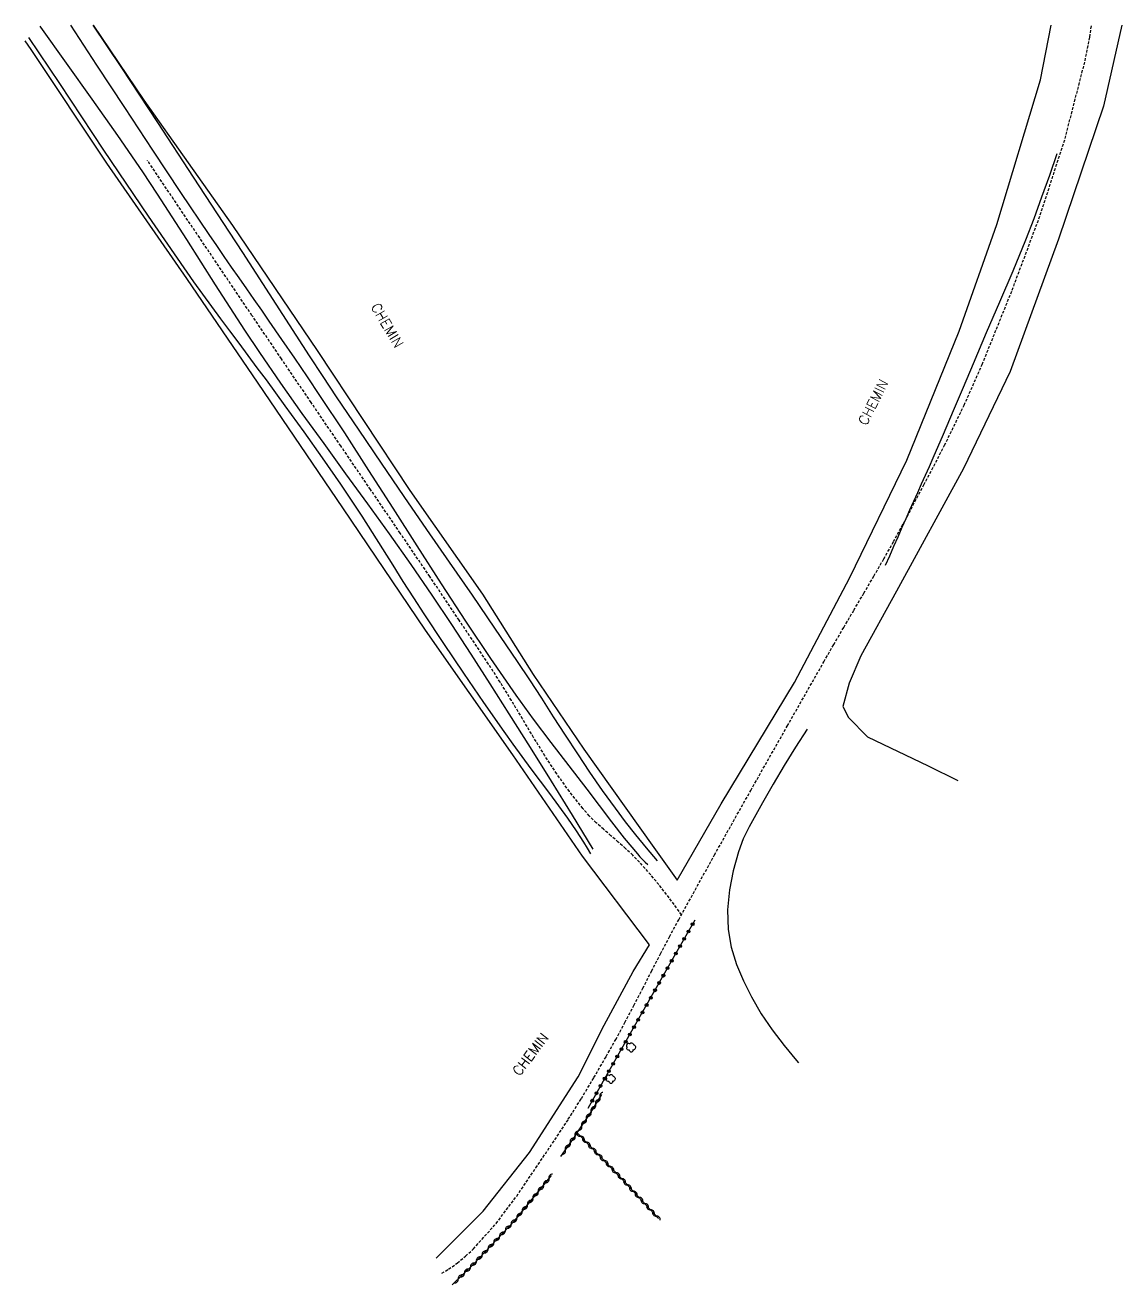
# Model space of a CAD drawing. Header units: millimetres. Extents: x 151078 to 151544, y 112000 to 113000.
# Drawn here: x 151134.3 to 151328.6, y 112776.8 to 113000 of the extents above; entities that cross this region are included whole.
import ezdxf

# ---------------------------------------------------------------- set-up
doc = ezdxf.new("R2010")
doc.units = ezdxf.units.MM
doc.linetypes.add('DASHED', pattern=[0.75, 0.5, -0.25])
doc.layers.get('0').update_dxf_attribs({"linetype": 'CONTINUOUS'})
for name, color, linetype in [('W0070', 7, 'DASHED'), ('W0211', 2, 'CONTINUOUS'), ('W0214', 2, 'CONTINUOUS'), ('W0300', 7, 'CONTINUOUS'), ('W0310', 3, 'CONTINUOUS'), ('W0323', 7, 'CONTINUOUS'), ('W0330', 7, 'CONTINUOUS'), ('W0989', 7, 'CONTINUOUS')]:
    doc.layers.add(name, color=color, linetype=linetype)
doc.styles.get("Standard").update_dxf_attribs({"font": 'romans.shx', "width": 0.85})

# ---------------------------------------------------------------- blocks, each defined once
blk = doc.blocks.new('T300')
for p, q in [((-0.8, 0.51), (-0.86, 0.34)), ((-0.86, 0.34), (-0.86, 0.17)), ((-0.86, 0.17), (-0.74, 0.06)), ((-0.69, 0.63), (-0.8, 0.51)), ((-0.8, -0.06), (-0.74, 0.06)), ((-0.74, 0.06), (-0.69, 0.11)), ((-0.57, 0.69), (-0.69, 0.63)), ((-0.46, 0.69), (-0.57, 0.69)), ((-0.29, 0.63), (-0.46, 0.69)), ((-0.29, 0.63), (-0.17, 0.74)), ((-0.23, 0.57), (-0.29, 0.63)), ((-0.17, 0.74), (-0.06, 0.8)), ((-0.06, 0.8), (0.06, 0.8)), ((0.06, 0.8), (0.23, 0.74)), ((0.23, 0.74), (0.34, 0.63)), ((0.34, 0.63), (0.4, 0.51)), ((0.46, 0.46), (0.34, 0.46)), ((0.4, 0.51), (0.4, 0.46)), ((0.57, 0.4), (0.46, 0.46)), ((0.57, 0.4), (0.69, 0.29)), ((0.69, 0.29), (0.74, 0.17)), ((0.74, 0.06), (0.69, -0.17)), ((0.74, 0.17), (0.74, 0.06)), ((-0.8, -0.17), (-0.8, -0.06)), ((-0.8, -0.23), (-0.8, -0.17)), ((-0.74, -0.34), (-0.8, -0.23)), ((-0.69, -0.4), (-0.74, -0.34)), ((-0.51, -0.46), (-0.69, -0.4)), ((-0.4, -0.46), (-0.51, -0.46)), ((-0.4, -0.46), (-0.34, -0.46)), ((-0.34, -0.46), (-0.34, -0.4)), ((-0.34, -0.51), (-0.34, -0.46)), ((-0.29, -0.63), (-0.34, -0.51)), ((-0.17, -0.74), (-0.29, -0.63)), ((-0.06, -0.8), (-0.17, -0.74)), ((0.06, -0.8), (-0.06, -0.8)), ((0.17, -0.74), (0.06, -0.8)), ((0.23, -0.69), (0.17, -0.74)), ((0.29, -0.46), (0.23, -0.46)), ((0.29, -0.63), (0.23, -0.69)), ((0.46, -0.4), (0.29, -0.46)), ((0.34, -0.51), (0.29, -0.63)), ((0.34, -0.51), (0.34, -0.46)), ((0.57, -0.34), (0.46, -0.4)), ((0.63, -0.29), (0.57, -0.34)), ((0.69, -0.17), (0.63, -0.29))]:
    blk.add_line(p, q)
blk = doc.blocks.new('t323o')
at = {"color": 0, "linetype": 'Continuous'}
for radius in [0.25, 0.15]:
    blk.add_circle((0, 0), radius, dxfattribs=at)
blk = doc.blocks.new('t310o')
at = {"color": 0, "linetype": 'Continuous'}
for centre, start, end in [((-0.5, 0.38), 216.8699, 323.1304), ((0.5, -0.37), 36.8699, 143.1303)]:
    blk.add_arc(centre, 0.625, start, end, dxfattribs=at)

msp = doc.modelspace()

# ---------------------------------------------------------------- linework, layer by layer
at = {"layer": 'W0070'}
for points in [[(151208.17, 112778.83), (151209.36, 112779.55), (151210.9, 112780.65), (151212.37, 112781.85), (151213.74, 112783.15), (151217.78, 112787.67), (151221.42, 112792.51), (151224.82, 112797.51), (151228.18, 112802.5), (151230.57, 112806.12), (151232.88, 112809.8), (151235.11, 112813.52), (151237.29, 112817.27), (151238.97, 112820.26), (151240.6, 112823.28), (151242.2, 112826.31), (151243.77, 112829.35), (151245.34, 112832.4), (151246.92, 112835.44), (151248.51, 112838.47), (151250.14, 112841.49), (151256.47, 112852.97), (151262.9, 112864.4), (151269.37, 112875.81), (151275.85, 112887.2), (151277.6, 112890.25), (151279.38, 112893.29), (151281.16, 112896.32), (151282.94, 112899.34), (151284.72, 112902.38), (151286.47, 112905.43), (151288.2, 112908.49), (151289.88, 112911.58), (151293.59, 112918.55), (151297.24, 112925.56), (151300.71, 112932.67), (151303.91, 112939.9), (151309.22, 112953.06), (151314.2, 112966.37), (151318.59, 112979.9), (151322.14, 112993.69), (151322.96, 112997.9), (151323.27, 113000)], [(151250.62, 112842.35), (151248.88, 112844.77), (151247.07, 112847.14), (151245.17, 112849.44), (151243.19, 112851.67), (151241.98, 112852.91), (151240.72, 112854.1), (151239.42, 112855.24), (151238.11, 112856.37), (151236.8, 112857.51), (151235.52, 112858.68), (151234.29, 112859.9), (151233.13, 112861.2), (151230.75, 112864.21), (151228.53, 112867.33), (151226.43, 112870.53), (151224.41, 112873.79), (151222.45, 112877.06), (151220.49, 112880.34), (151218.49, 112883.59), (151216.42, 112886.79), (151211.23, 112894.55), (151206.02, 112902.29), (151200.78, 112910.01), (151195.52, 112917.72), (151190.26, 112925.43), (151185, 112933.14), (151179.75, 112940.85), (151174.51, 112948.57), (151169.88, 112955.43), (151165.25, 112962.29), (151160.63, 112969.15), (151156.01, 112976.01)]]:
    msp.add_lwpolyline(points, dxfattribs=at)
at = {"layer": 'W0211'}
for points in [[(151246.37, 112851.94), (151244.43, 112854.2), (151242.53, 112856.5), (151240.69, 112858.85), (151238.9, 112861.23), (151236.62, 112864.41), (151234.4, 112867.63), (151232.23, 112870.88), (151230.09, 112874.16), (151227.97, 112877.44), (151225.85, 112880.72), (151223.72, 112883.99), (151221.55, 112887.24), (151217.56, 112893.12), (151213.56, 112898.97), (151209.53, 112904.82), (151205.5, 112910.66), (151201.48, 112916.51), (151197.47, 112922.36), (151193.48, 112928.24), (151189.52, 112934.13), (151187.12, 112937.76), (151184.73, 112941.4), (151182.36, 112945.06), (151179.99, 112948.71), (151177.63, 112952.37), (151175.27, 112956.03), (151172.9, 112959.69), (151170.52, 112963.34), (151164.18, 112973.04), (151157.84, 112982.75), (151151.47, 112992.43), (151146.39, 113000)], [(151134.92, 112997.82), (151140.39, 112989.64), (151148.22, 112977.88), (151156.11, 112966.15), (151164.16, 112954.53), (151165.73, 112952.33), (151167.32, 112950.15), (151168.93, 112947.97), (151170.55, 112945.81), (151172.17, 112943.64), (151173.79, 112941.48), (151175.4, 112939.31), (151177, 112937.13), (151180.34, 112932.54), (151183.68, 112927.96), (151186.98, 112923.35), (151190.21, 112918.68), (151192.11, 112915.84), (151193.98, 112912.97), (151195.81, 112910.09), (151197.63, 112907.2), (151199.45, 112904.3), (151201.27, 112901.41), (151203.11, 112898.53), (151204.98, 112895.66), (151208.47, 112890.42), (151211.98, 112885.19), (151215.54, 112879.99), (151219.14, 112874.82), (151220.72, 112872.61), (151222.33, 112870.41), (151223.95, 112868.23), (151225.58, 112866.05), (151227.21, 112863.87), (151228.82, 112861.67), (151230.4, 112859.45), (151231.95, 112857.21), (151232.61, 112856.21), (151233.25, 112855.2), (151233.88, 112854.17), (151234.49, 112853.14)]]:
    msp.add_lwpolyline(points, dxfattribs=at)
at = {"layer": 'W0214'}
for points in [[(151234.98, 112853.99), (151231.3, 112860.01), (151227.59, 112866.01), (151223.85, 112872), (151220.09, 112877.97), (151216.73, 112883.26), (151213.36, 112888.55), (151209.95, 112893.81), (151206.47, 112899.02), (151202.72, 112904.45), (151198.91, 112909.84), (151195.06, 112915.19), (151191.17, 112920.52), (151187.29, 112925.85), (151183.43, 112931.2), (151179.62, 112936.59), (151175.88, 112942.02), (151173.23, 112945.98), (151170.63, 112949.97), (151168.06, 112953.99), (151165.52, 112958.02), (151162.97, 112962.04), (151160.4, 112966.06), (151157.8, 112970.05), (151155.15, 112974.01), (151150.72, 112980.48), (151146.22, 112986.9), (151141.67, 112993.29), (151137.09, 112999.65), (151136.97, 112999.82)], [(151142.37, 113000), (151146.99, 112992.93), (151151.92, 112985.39), (151156.88, 112977.86), (151161.86, 112970.36), (151166.89, 112962.88), (151168.2, 112960.96), (151169.52, 112959.04), (151170.85, 112957.13), (151172.18, 112955.22), (151173.52, 112953.31), (151174.85, 112951.41), (151176.18, 112949.5), (151177.51, 112947.58), (151179.77, 112944.29), (151182.03, 112940.99), (151184.27, 112937.69), (151186.5, 112934.37), (151190.88, 112927.75), (151195.19, 112921.09), (151199.46, 112914.4), (151203.73, 112907.71), (151208.02, 112901.03), (151212.36, 112894.38), (151216.77, 112887.79), (151221.29, 112881.26), (151224.34, 112877.04), (151227.49, 112872.88), (151230.67, 112868.76), (151233.86, 112864.64), (151236.05, 112861.73), (151238.23, 112858.81), (151240.47, 112855.93), (151242.81, 112853.13), (151243.25, 112852.64), (151243.71, 112852.16), (151244.19, 112851.69), (151244.68, 112851.24)]]:
    msp.add_lwpolyline(points, dxfattribs=at)
at = {"layer": 'W0300'}
for points in [[(151317.12, 112977.19), (151315.81, 112973.34), (151314.44, 112969.51), (151313.03, 112965.7), (151311.56, 112961.91), (151309.33, 112956.4), (151307, 112950.93), (151304.63, 112945.47), (151302.29, 112940.01), (151300.52, 112935.82), (151298.75, 112931.64), (151296.97, 112927.46), (151295.17, 112923.29), (151294.49, 112921.75), (151293.8, 112920.21), (151293.12, 112918.67), (151292.42, 112917.13), (151291.73, 112915.6), (151291.04, 112914.06), (151290.36, 112912.52), (151289.67, 112910.98), (151288.93, 112909.3), (151288.2, 112907.61), (151287.47, 112905.93), (151286.74, 112904.24)], [(151272.92, 112875.25), (151270.84, 112872.04), (151268.82, 112868.79), (151266.87, 112865.5), (151264.99, 112862.17), (151263.81, 112860.07), (151262.64, 112857.97), (151261.56, 112855.79), (151260.72, 112853.52), (151259.8, 112850.17), (151259.11, 112846.75), (151258.76, 112843.26), (151258.87, 112839.74), (151259.41, 112836.6), (151260.36, 112833.55), (151261.59, 112830.64), (151263.01, 112827.82), (151264.76, 112824.82), (151266.7, 112821.96), (151268.8, 112819.2), (151270.99, 112816.53), (151271.35, 112816.1)]]:
    msp.add_lwpolyline(points, dxfattribs=at)
at = {"layer": 'W0310'}
for points in [[(151232.13, 112803.73), (151234.53, 112807.35), (151236.49, 112810.52)], [(151246.54, 112788.56), (151239.96, 112795.66), (151232.13, 112803.73), (151229.21, 112799.51)], [(151210, 112776.79), (151213.76, 112780.43), (151221.08, 112788.21), (151227.59, 112796.15)]]:
    msp.add_lwpolyline(points, dxfattribs=at)
at = {"layer": 'W0323'}
msp.add_lwpolyline([(151234.09, 112808.1), (151236.78, 112812.92), (151242.08, 112822.21), (151249.61, 112835.47), (151253.02, 112841.46)], dxfattribs=at)
at = {"layer": 'W0330'}
for points in [[(151146.36, 113000), (151155.34, 112986.73), (151171.08, 112964.49), (151186.06, 112942.35), (151202.47, 112917.52), (151215.38, 112899.17), (151224.35, 112884.94), (151233.31, 112871.7), (151245.75, 112854.28), (151249.86, 112848.52)], [(151249.86, 112848.52), (151257.63, 112862.04), (151270.63, 112883.53), (151280.44, 112902.1), (151290.56, 112922.93), (151299.82, 112945.79), (151306.51, 112964.71), (151314.25, 112990.33), (151316.14, 113000)], [(151328.64, 113000), (151325.37, 112985.66), (151317.4, 112962.06), (151308.89, 112938.62), (151300.62, 112921.45), (151288.73, 112899.71), (151282.38, 112888.26), (151280.35, 112883.38), (151279.21, 112879.27), (151280.22, 112877.34), (151283.6, 112873.87), (151294.36, 112868.76), (151299.6, 112866.15)], [(151244.93, 112837.06), (151233.07, 112852.76), (151220.76, 112870.7), (151205.28, 112892.82), (151190.61, 112914.45), (151175.61, 112936.54), (151162.98, 112955.13), (151148.82, 112975.56), (151135.4, 112995.67), (151134.33, 112997.24)], [(151207.13, 112781.5), (151215.47, 112789.83), (151223.68, 112800.26), (151232.33, 112813.67), (151236.9, 112822.82), (151242.07, 112832.31), (151244.93, 112837.06)]]:
    msp.add_lwpolyline(points, dxfattribs=at)

# ---------------------------------------------------------------- block references
at = {"layer": 'W0300'}
for p in [(151241.73, 112818.84), (151238.13, 112813.26)]:
    msp.add_blockref('T300', p, dxfattribs=at)
at = {"layer": 'W0310'}
for p, rotation in [((151235.4, 112808.76), 58.27473377453195), ((151236.19, 112810.04), 58.27473377453195), ((151234.61, 112807.49), 58.27473377453195), ((151232.96, 112804.98), 56.45640311920192), ((151233.79, 112806.23), 56.45640311920192), ((151230.91, 112801.98), 235.3133154941913), ((151231.77, 112803.21), 235.3133154941913), ((151232.73, 112803.11), 134.1607065858189), ((151233.78, 112802.04), 134.1607065858189), ((151230.06, 112800.74), 235.3133154941913), ((151234.82, 112800.96), 134.1607065858189), ((151235.87, 112799.88), 134.1607065858189), ((151236.91, 112798.81), 134.1607065858189), ((151237.96, 112797.73), 134.1607065858189), ((151227.15, 112795.62), 50.66429003981717), ((151239, 112796.65), 134.1607065858189), ((151240.04, 112795.58), 132.7863073221305), ((151225.25, 112793.3), 50.66429003981717), ((151226.2, 112794.46), 50.66429003981717), ((151241.06, 112794.48), 132.7863073221305), ((151242.08, 112793.37), 132.7863073221305), ((151223.35, 112790.98), 50.66429003981717), ((151224.3, 112792.14), 50.66429003981717), ((151243.1, 112792.27), 132.7863073221305), ((151244.12, 112791.17), 132.7863073221305), ((151221.45, 112788.66), 50.66429003981717), ((151222.4, 112789.82), 50.66429003981717), ((151245.14, 112790.07), 132.7863073221305), ((151246.16, 112788.97), 132.7863073221305), ((151219.42, 112786.45), 46.73748390066848), ((151220.45, 112787.54), 46.73748390066848), ((151217.37, 112784.26), 46.73748390066848), ((151218.39, 112785.36), 46.73748390066848), ((151215.31, 112782.08), 46.73748390066848), ((151216.34, 112783.17), 46.73748390066848), ((151213.23, 112779.92), 44.07770433294276), ((151214.28, 112780.99), 46.73748390066848), ((151211.07, 112777.83), 44.07770433294276), ((151212.15, 112778.87), 44.07770433294276)]:
    msp.add_blockref('t310o', p, dxfattribs=dict(at, rotation=rotation))
at = {"layer": 'W0323'}
for p, rotation in [((151252.6, 112840.71), 60.36859597172068), ((151251.85, 112839.41), 60.36859597172068), ((151250.37, 112836.8), 60.36859597172068), ((151251.11, 112838.11), 60.36859597172068), ((151248.89, 112834.19), 60.41730383567739), ((151249.63, 112835.5), 60.36859597172068), ((151247.41, 112831.58), 60.41730383567739), ((151248.15, 112832.89), 60.41730383567739), ((151246.67, 112830.28), 60.41730383567739), ((151245.19, 112827.67), 60.41730383567739), ((151245.93, 112828.98), 60.41730383567739), ((151243.7, 112825.06), 60.41730383567739), ((151244.45, 112826.37), 60.41730383567739), ((151242.96, 112823.76), 60.41730383567739), ((151241.48, 112821.15), 60.28036967125958), ((151242.22, 112822.45), 60.41730383567739), ((151239.99, 112818.54), 60.28036967125958), ((151240.74, 112819.85), 60.28036967125958), ((151238.51, 112815.94), 60.28036967125958), ((151239.25, 112817.24), 60.28036967125958), ((151237.76, 112814.64), 60.28036967125958), ((151236.28, 112812.03), 60.83554712732078), ((151237.02, 112813.33), 60.28036967125958), ((151234.82, 112809.41), 60.83554712732078), ((151235.55, 112810.72), 60.83554712732078)]:
    msp.add_blockref('t323o', p, dxfattribs=dict(at, rotation=rotation))

# ---------------------------------------------------------------- texts
at = {"layer": 'W0989'}
for rotation, p in [(300.5044, (151195.51, 112950.11)), (62.9428, (151283.39, 112928.93)), (52.7573, (151221.92, 112813.64))]:
    msp.add_text('CHEMIN', height=1.75, rotation=rotation, dxfattribs=at).set_placement(p)

doc.saveas('drawing.dxf')
